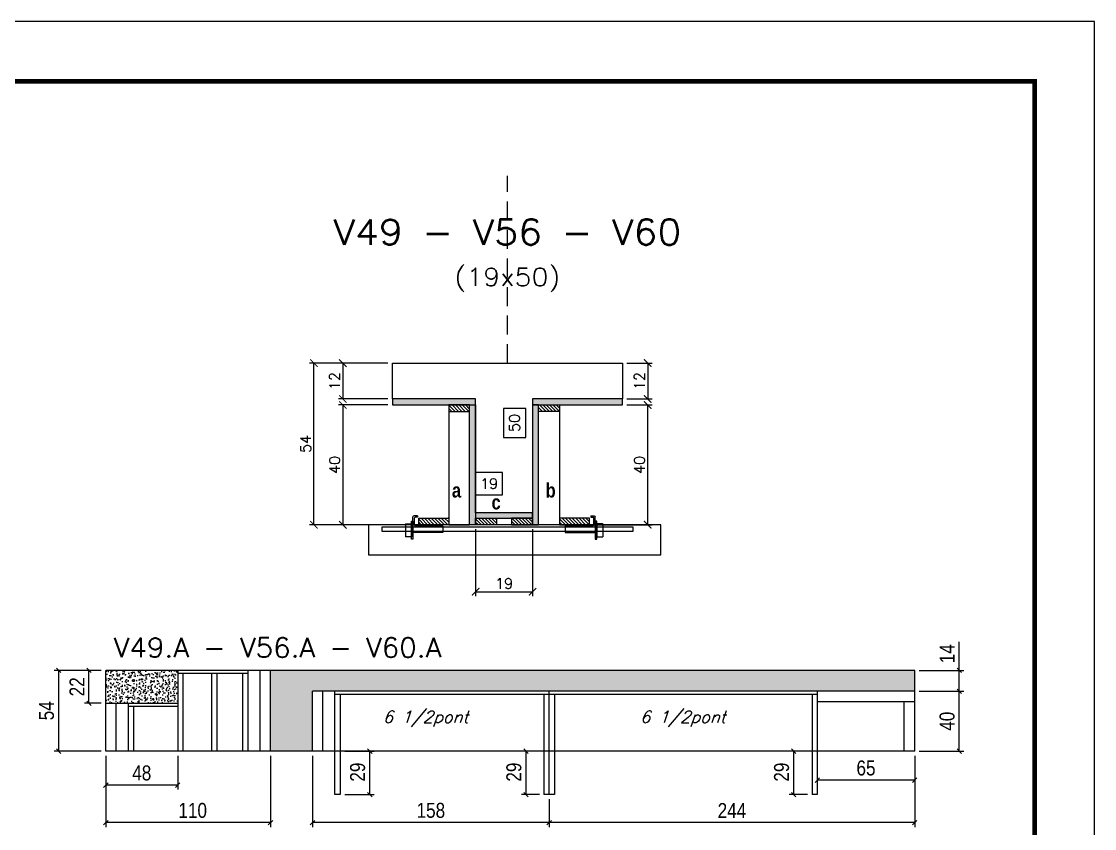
# Model space of a CAD drawing. Extents: x 0 to 6325, y 10169 to 19307.
# Drawn here: x 769 to 1485, y 11828 to 12367 of the extents above; entities that cross this region are included whole.
import ezdxf
from ezdxf.enums import TextEntityAlignment as Align

# ---------------------------------------------------------------- set-up
doc = ezdxf.new("R2010")
doc.units = 0
doc.linetypes.add('DASHED', pattern=[0.75, 0.5, -0.25])
doc.linetypes.add('HIDDEN', pattern=[9.525, 6.35, -3.175])
for name, color, linetype in [('1', 1, 'Continuous'), ('barrote', 251, 'Continuous'), ('COTA', 241, 'Continuous'), ('Cota Seção (2x)', 4, 'Continuous'), ('detalhes', 4, 'Continuous'), ('Hachura', 253, 'Continuous'), ('Painéis', 200, 'Continuous'), ('presilha', 1, 'Continuous'), ('SARR_2.2x7', 40, 'Continuous'), ('SARR_3.5x7', 81, 'Continuous'), ('texto', 7, 'Continuous'), ('Texto de Titulo', 7, 'Continuous'), ('Texto Qtd Sarr', 242, 'Continuous')]:
    doc.layers.add(name, color=color, linetype=linetype)
for name, color, linetype, lineweight in [('CONCRETO', 251, 'Continuous', 25), ('Folhas', 255, 'Continuous', 9), ('Madeira', 126, 'Continuous', 18), ('SARRAFO DE PRESSAO', 251, 'DASHED', 9), ('SCO-___-LAJ', 2, 'Continuous', 0), ('Texto Seção', 7, 'Continuous', 15)]:
    doc.layers.add(name, color=color, linetype=linetype, lineweight=lineweight)
doc.styles.add('COTA TECNICA', font='techl___.ttf', dxfattribs={"height": 10})
doc.styles.add('REGUA-120', font='ROMANS.shx', dxfattribs={"height": 15})
doc.styles.add('Romans', font='romans.shx')
doc.styles.add('TECNICA', font='techb___.ttf', dxfattribs={"height": 10})
doc.dimstyles.new('Cota Seção (2x)', dxfattribs={"dimtxt": 7, "dimasz": 5, "dimexe": 3, "dimexo": 3, "dimgap": 2, "dimtad": 3, "dimdec": 1, "dimlfac": 0.5, "dimzin": 12, "dimdsep": 46, "dimtxsty": 'Romans', "dimblk": 'ARCHTICK', "dimcen": 0, "dimclrd": 4, "dimclre": 4, "dimclrt": 1, "dimadec": 1, "dimazin": 3, "dimtfac": 1, "dimtdec": 1, "dimtmove": 0, "dimatfit": 3, "dimldrblk": 'OBLIQUE', "dimfxl": 1, "dimtolj": 1, "dimtzin": 12, "dimarcsym": 0})
doc.dimstyles.new('Cota Seção interna', dxfattribs={"dimtxt": 7, "dimasz": 6, "dimexe": 0.18, "dimexo": 2, "dimgap": -4, "dimtad": 3, "dimdec": 1, "dimlfac": 0.5, "dimzin": 12, "dimdsep": 46, "dimtxsty": 'Romans', "dimblk": 'ARCHTICK', "dimcen": 0.09, "dimse1": 1, "dimse2": 1, "dimsd1": 1, "dimsd2": 1, "dimclrd": 180, "dimclre": 5, "dimclrt": 1, "dimadec": 0, "dimazin": 3, "dimtfac": 1, "dimtdec": 1, "dimtofl": 0, "dimtmove": 0, "dimatfit": 3, "dimldrblk": 'ARCHTICK', "dimfxl": 1, "dimtolj": 1, "dimtzin": 0, "dimarcsym": 0})
doc.dimstyles.new('PAINEL', dxfattribs={"dimtxt": 10, "dimasz": 3, "dimexe": 3, "dimexo": 3, "dimgap": 3, "dimtad": 1, "dimdec": 1, "dimzin": 12, "dimdsep": 46, "dimtxsty": 'COTA TECNICA', "dimblk1": 'OBLIQUE', "dimblk2": 'OBLIQUE', "dimsah": 1, "dimcen": 0.9, "dimclrd": 4, "dimclre": 4, "dimclrt": 240, "dimadec": 1, "dimazin": 3, "dimtfac": 1, "dimtdec": 1, "dimtmove": 0, "dimatfit": 3, "dimfxl": 1, "dimtolj": 1, "dimtzin": 12, "dimarcsym": 0})
pattern_1 = [(315, (24028.4088, 3801.3004), (1.12253202, 1.12253202), [])]

# ---------------------------------------------------------------- blocks, each defined once
blk = doc.blocks.new('9999999999')
at = {"layer": 'Folhas'}
blk.add_lwpolyline([(98138.98, 34190.21), (99623.98, 34190.21), (99623.98, 35240.21), (98138.98, 35240.21)], close=True, dxfattribs=at)
at = {"layer": 'Folhas', "color": 30, "const_width": 3}
blk.add_lwpolyline([(98213.98, 34230.21), (99583.98, 34230.21), (99583.98, 35200.21), (98213.98, 35200.21)], close=True, dxfattribs=at)
blk = doc.blocks.new('titulo1')
at = {"layer": 'Defpoints', "color": 252, "linetype": 'HIDDEN', "ltscale": 2}
blk.add_line((0, 0), (0, 125), dxfattribs=at)
at = {"layer": 'Defpoints', "style": 'Romans', "oblique": 15}
blk.add_attdef('FOLHA', text='', height=10, dxfattribs=at).set_placement((0, 15.58), align=Align.MIDDLE_CENTER)
at = {"layer": 'Texto Qtd Sarr', "color": 3, "style": 'Romans', "oblique": 15}
for tag, height, p in [('TITULO', 17, (0, 71.45)), ('SEÇÃO', 12, (0, 41.55))]:
    blk.add_attdef(tag, text='', height=height, dxfattribs=at).set_placement(p, align=Align.MIDDLE_CENTER)
blk = doc.blocks.new('_ArchTick')
at = {"color": 0, "linetype": 'ByBlock', "const_width": 0.15}
blk.add_lwpolyline([(-0.5, -0.5), (0.5, 0.5)], dxfattribs=at)
blk = doc.blocks.new('*D449')
at = {"layer": 'COTA', "color": 4, "lineweight": -2, "transparency": 16777216}
for p, q in [((1172.79, 12138.94), (1189.66, 12138.94)), ((1186.66, 12138.94), (1186.66, 12114.94)), ((1172.79, 12114.94), (1189.66, 12114.94))]:
    blk.add_line(p, q, dxfattribs=at)
at = {"layer": 'Defpoints', "color": 0, "transparency": 16777216}
for p in [(1169.79, 12138.94), (1169.79, 12114.94), (1186.66, 12114.94)]:
    blk.add_point(p, dxfattribs=at)
at = {"layer": 'COTA', "color": 4, "lineweight": -2, "transparency": 16777216, "xscale": 5, "yscale": 5, "zscale": 5}
for p, rotation in [((1186.66, 12138.94), 90), ((1186.66, 12114.94), 270)]:
    blk.add_blockref('_ArchTick', p, dxfattribs=dict(at, rotation=rotation))
at = {"layer": 'COTA', "color": 1, "transparency": 16777216, "insert": (1181.16, 12126.94), "char_height": 7, "attachment_point": 5, "rotation": 90, "style": 'Romans'}
blk.add_mtext('\\A1;12', dxfattribs=at)
blk = doc.blocks.new('_Oblique')
at = {"layer": '1', "color": 0, "lineweight": -2}
blk.add_line((-0.5, -0.5), (0.5, 0.5), dxfattribs=at)
blk = doc.blocks.new('*D450')
at = {"layer": 'COTA', "color": 4, "lineweight": -2, "transparency": 16777216}
for p, q in [((1013.19, 12138.94), (960.81, 12138.94)), ((963.81, 12030.94), (963.81, 12138.94)), ((1035.19, 12030.94), (960.81, 12030.94))]:
    blk.add_line(p, q, dxfattribs=at)
at = {"layer": 'Defpoints', "color": 0, "transparency": 16777216}
for p in [(963.81, 12138.94), (1016.19, 12138.94), (1038.19, 12030.94)]:
    blk.add_point(p, dxfattribs=at)
at = {"layer": 'COTA', "color": 4, "lineweight": -2, "transparency": 16777216, "xscale": 5, "yscale": 5, "zscale": 5}
for p, rotation in [((963.81, 12138.94), 90), ((963.81, 12030.94), 270)]:
    blk.add_blockref('_ArchTick', p, dxfattribs=dict(at, rotation=rotation))
at = {"layer": 'COTA', "color": 1, "transparency": 16777216, "insert": (958.31, 12084.94), "char_height": 7, "attachment_point": 5, "rotation": 90, "style": 'Romans'}
blk.add_mtext('\\A1;54', dxfattribs=at)
blk = doc.blocks.new('*D451')
at = {"layer": 'COTA', "color": 4, "lineweight": -2, "transparency": 16777216}
for p, q in [((1172.79, 12110.94), (1189.66, 12110.94)), ((1186.66, 12030.94), (1186.66, 12110.94)), ((1146.39, 12030.94), (1189.66, 12030.94))]:
    blk.add_line(p, q, dxfattribs=at)
at = {"layer": 'Defpoints', "color": 0, "transparency": 16777216}
for p in [(1169.79, 12110.94), (1186.66, 12110.94), (1143.39, 12030.94)]:
    blk.add_point(p, dxfattribs=at)
at = {"layer": 'COTA', "color": 4, "lineweight": -2, "transparency": 16777216, "xscale": 5, "yscale": 5, "zscale": 5}
for p, rotation in [((1186.66, 12110.94), 90), ((1186.66, 12030.94), 270)]:
    blk.add_blockref('_ArchTick', p, dxfattribs=dict(at, rotation=rotation))
at = {"layer": 'COTA', "color": 1, "transparency": 16777216, "insert": (1181.16, 12070.94), "char_height": 7, "attachment_point": 5, "rotation": 90, "style": 'Romans'}
blk.add_mtext('\\A1;40', dxfattribs=at)
blk = doc.blocks.new('*D452')
at = {"layer": 'Cota Seção (2x)', "color": 180, "lineweight": -2, "transparency": 16777216}
for p, q in [((1105.29, 12108.61), (1090.29, 12108.61)), ((1090.29, 12108.61), (1090.29, 12089.28)), ((1105.29, 12089.28), (1105.29, 12108.61)), ((1090.29, 12089.28), (1105.29, 12089.28))]:
    blk.add_line(p, q, dxfattribs=at)
at = {"layer": 'Defpoints', "color": 0, "transparency": 16777216}
for p in [(1109.29, 12138.94), (1120.79, 12138.94), (1120.79, 12038.94)]:
    blk.add_point(p, dxfattribs=at)
at = {"layer": 'Cota Seção (2x)', "color": 1, "transparency": 16777216, "insert": (1097.79, 12098.94), "char_height": 7, "attachment_point": 5, "rotation": 90, "style": 'Romans'}
blk.add_mtext('\\A1;50', dxfattribs=at)
blk = doc.blocks.new('*D453')
at = {"layer": 'COTA', "color": 4, "lineweight": -2, "transparency": 16777216}
for p, q in [((1013.19, 12138.94), (980.13, 12138.94)), ((983.13, 12138.94), (983.13, 12114.94)), ((1013.19, 12114.94), (980.13, 12114.94))]:
    blk.add_line(p, q, dxfattribs=at)
at = {"layer": 'Defpoints', "color": 0, "transparency": 16777216}
for p in [(1016.19, 12138.94), (983.13, 12114.94), (1016.19, 12114.94)]:
    blk.add_point(p, dxfattribs=at)
at = {"layer": 'COTA', "color": 4, "lineweight": -2, "transparency": 16777216, "xscale": 5, "yscale": 5, "zscale": 5}
for p, rotation in [((983.13, 12138.94), 90), ((983.13, 12114.94), 270)]:
    blk.add_blockref('_ArchTick', p, dxfattribs=dict(at, rotation=rotation))
at = {"layer": 'COTA', "color": 1, "transparency": 16777216, "insert": (977.63, 12126.94), "char_height": 7, "attachment_point": 5, "rotation": 90, "style": 'Romans'}
blk.add_mtext('\\A1;12', dxfattribs=at)
blk = doc.blocks.new('*D454')
at = {"layer": 'COTA', "color": 4, "lineweight": -2, "transparency": 16777216}
for p, q in [((1013.19, 12110.94), (980.13, 12110.94)), ((983.13, 12110.94), (983.13, 12030.94)), ((1035.19, 12030.94), (980.13, 12030.94))]:
    blk.add_line(p, q, dxfattribs=at)
at = {"layer": 'Defpoints', "color": 0, "transparency": 16777216}
for p in [(1016.19, 12110.94), (983.13, 12030.94), (1038.19, 12030.94)]:
    blk.add_point(p, dxfattribs=at)
at = {"layer": 'COTA', "color": 4, "lineweight": -2, "transparency": 16777216, "xscale": 5, "yscale": 5, "zscale": 5}
for p, rotation in [((983.13, 12110.94), 90), ((983.13, 12030.94), 270)]:
    blk.add_blockref('_ArchTick', p, dxfattribs=dict(at, rotation=rotation))
at = {"layer": 'COTA', "color": 1, "transparency": 16777216, "insert": (977.63, 12070.94), "char_height": 7, "attachment_point": 5, "rotation": 90, "style": 'Romans'}
blk.add_mtext('\\A1;40', dxfattribs=at)
blk = doc.blocks.new('PRESILHA METÁLICA 1')
at = {"layer": 'presilha'}
for p, q in [((0, 13), (6, 13)), ((0, 13), (0, 0)), ((6, 15.5), (7.5, 15.5)), ((6, -2.5), (6, 15.5)), ((6, 13), (6, 0)), ((7.5, 10.6), (7.5, 19.9)), ((7.5, 15.5), (7.5, -2.5)), ((12, 21), (8.6, 21)), ((9, 11.6), (9, 18.9)), ((12, 19.5), (9.6, 19.5)), ((37.5, 11), (9.6, 11)), ((12, 21), (12, 19.5)), ((37.5, 11), (37.5, 4.1)), ((6, 0), (0, 0)), ((37.5, 4.1), (7.5, 4.1)), ((7.5, -2.5), (6, -2.5))]:
    blk.add_line(p, q, dxfattribs=at)
for centre, radius, start, end in [((8.6, 19.9), 1.14, 90, 180), ((9.6, 18.9), 0.57, 90, 180), ((9.6, 11.6), 0.57, 180, 270)]:
    blk.add_arc(centre, radius, start, end, dxfattribs=at)
blk = doc.blocks.new('*D455')
at = {"layer": 'COTA', "color": 4, "lineweight": -2, "transparency": 16777216}
for p, q in [((1071.79, 12027.94), (1071.79, 11983.22)), ((1109.79, 12027.94), (1109.79, 11983.22)), ((1071.79, 11986.22), (1109.79, 11986.22))]:
    blk.add_line(p, q, dxfattribs=at)
at = {"layer": 'Defpoints', "color": 0, "transparency": 16777216}
for p in [(1071.79, 12030.94), (1109.79, 12030.94), (1109.79, 11986.22)]:
    blk.add_point(p, dxfattribs=at)
at = {"layer": 'COTA', "color": 4, "lineweight": -2, "transparency": 16777216, "xscale": 5, "yscale": 5, "zscale": 5, "rotation": 180}
blk.add_blockref('_ArchTick', (1071.79, 11986.22), dxfattribs=at)
at = {"layer": 'COTA', "color": 4, "lineweight": -2, "transparency": 16777216, "xscale": 5, "yscale": 5, "zscale": 5}
blk.add_blockref('_ArchTick', (1109.79, 11986.22), dxfattribs=at)
at = {"layer": 'COTA', "color": 1, "transparency": 16777216, "insert": (1090.79, 11991.72), "char_height": 7, "attachment_point": 5, "style": 'Romans'}
blk.add_mtext('\\A1;19', dxfattribs=at)
blk = doc.blocks.new('*D456')
at = {"layer": 'Cota Seção (2x)', "color": 180, "lineweight": -2, "transparency": 16777216}
for p, q in [((1089.79, 12065.94), (1071.79, 12065.94)), ((1071.79, 12065.94), (1071.79, 12050.94)), ((1089.79, 12050.94), (1089.79, 12065.94)), ((1071.79, 12050.94), (1089.79, 12050.94))]:
    blk.add_line(p, q, dxfattribs=at)
at = {"layer": 'Defpoints', "color": 0, "transparency": 16777216}
for p in [(1109.79, 12046.94), (1071.79, 12030.94), (1109.79, 12030.94)]:
    blk.add_point(p, dxfattribs=at)
at = {"layer": 'Cota Seção (2x)', "color": 1, "transparency": 16777216, "insert": (1080.79, 12058.44), "char_height": 7, "attachment_point": 5, "style": 'Romans'}
blk.add_mtext('\\A1;19', dxfattribs=at)
blk = doc.blocks.new('*D457')
at = {"layer": 'COTA', "color": 4, "linetype": 'ByBlock', "lineweight": -2, "transparency": 16777216}
for p, q in [((1364.91, 11876.7), (1364.91, 11828.98)), ((1120.91, 11847.7), (1120.91, 11828.98)), ((1364.91, 11831.98), (1120.91, 11831.98))]:
    blk.add_line(p, q, dxfattribs=at)
at = {"layer": 'Defpoints', "color": 0, "linetype": 'ByBlock', "transparency": 16777216}
for p in [(1364.91, 11879.7), (1120.91, 11850.7), (1120.91, 11831.98)]:
    blk.add_point(p, dxfattribs=at)
at = {"layer": 'COTA', "color": 4, "linetype": 'ByBlock', "lineweight": -2, "transparency": 16777216, "xscale": 3, "yscale": 3, "zscale": 3, "rotation": 180}
blk.add_blockref('_Oblique', (1120.91, 11831.98), dxfattribs=at)
at = {"layer": 'COTA', "color": 4, "linetype": 'ByBlock', "lineweight": -2, "transparency": 16777216, "xscale": 3, "yscale": 3, "zscale": 3}
blk.add_blockref('_Oblique', (1364.91, 11831.98), dxfattribs=at)
at = {"layer": 'COTA', "color": 240, "linetype": 'ByBlock', "transparency": 16777216, "insert": (1242.91, 11840.05), "char_height": 10, "attachment_point": 5, "style": 'COTA TECNICA'}
blk.add_mtext('\\A1;244', dxfattribs=at)
blk = doc.blocks.new('*D458')
at = {"layer": 'COTA', "color": 4, "linetype": 'ByBlock', "lineweight": -2, "transparency": 16777216}
for p, q in [((962.88, 11876.7), (962.88, 11828.98)), ((1120.91, 11847.7), (1120.91, 11828.98)), ((1120.91, 11831.98), (962.88, 11831.98))]:
    blk.add_line(p, q, dxfattribs=at)
at = {"layer": 'Defpoints', "color": 0, "linetype": 'ByBlock', "transparency": 16777216}
for p in [(962.88, 11879.7), (1120.91, 11850.7), (962.88, 11831.98)]:
    blk.add_point(p, dxfattribs=at)
at = {"layer": 'COTA', "color": 4, "linetype": 'ByBlock', "lineweight": -2, "transparency": 16777216, "xscale": 3, "yscale": 3, "zscale": 3, "rotation": 180}
blk.add_blockref('_Oblique', (962.88, 11831.98), dxfattribs=at)
at = {"layer": 'COTA', "color": 4, "linetype": 'ByBlock', "lineweight": -2, "transparency": 16777216, "xscale": 3, "yscale": 3, "zscale": 3}
blk.add_blockref('_Oblique', (1120.91, 11831.98), dxfattribs=at)
at = {"layer": 'COTA', "color": 240, "linetype": 'ByBlock', "transparency": 16777216, "insert": (1041.89, 11840.11), "char_height": 10, "width": 210.731, "attachment_point": 5, "style": 'COTA TECNICA'}
blk.add_mtext('\\A1;158', dxfattribs=at)
blk = doc.blocks.new('*D459')
at = {"layer": 'COTA', "color": 4, "lineweight": -2, "transparency": 16777216}
for p, q in [((824.88, 11873.01), (824.88, 11828.98)), ((934.88, 11876.7), (934.88, 11828.98)), ((934.88, 11831.98), (824.88, 11831.98))]:
    blk.add_line(p, q, dxfattribs=at)
at = {"layer": 'Defpoints', "color": 0, "transparency": 16777216}
for p in [(934.88, 11879.7), (824.88, 11876.01), (824.88, 11831.98)]:
    blk.add_point(p, dxfattribs=at)
at = {"layer": 'COTA', "color": 4, "lineweight": -2, "transparency": 16777216, "xscale": 3, "yscale": 3, "zscale": 3, "rotation": 180}
blk.add_blockref('_Oblique', (824.88, 11831.98), dxfattribs=at)
at = {"layer": 'COTA', "color": 4, "lineweight": -2, "transparency": 16777216, "xscale": 3, "yscale": 3, "zscale": 3}
blk.add_blockref('_Oblique', (934.88, 11831.98), dxfattribs=at)
at = {"layer": 'COTA', "color": 240, "transparency": 16777216, "insert": (882.88, 11840.08), "char_height": 10, "attachment_point": 5, "style": 'COTA TECNICA'}
blk.add_mtext('\\A1;110', dxfattribs=at)
blk = doc.blocks.new('*D925')
at = {"layer": 'COTA', "color": 4, "lineweight": -2, "transparency": 16777216}
for p, q in [((824.88, 11876.7), (824.88, 11854.02)), ((872.88, 11876.7), (872.88, 11854.02)), ((872.88, 11857.02), (824.88, 11857.02))]:
    blk.add_line(p, q, dxfattribs=at)
at = {"layer": 'Defpoints', "color": 0, "transparency": 16777216}
for p in [(824.88, 11879.7), (872.88, 11879.7), (824.88, 11857.02)]:
    blk.add_point(p, dxfattribs=at)
at = {"layer": 'COTA', "color": 4, "lineweight": -2, "transparency": 16777216, "xscale": 3, "yscale": 3, "zscale": 3, "rotation": 180}
blk.add_blockref('_Oblique', (824.88, 11857.02), dxfattribs=at)
at = {"layer": 'COTA', "color": 4, "lineweight": -2, "transparency": 16777216, "xscale": 3, "yscale": 3, "zscale": 3}
blk.add_blockref('_Oblique', (872.88, 11857.02), dxfattribs=at)
at = {"layer": 'COTA', "color": 240, "transparency": 16777216, "insert": (848.88, 11865.11), "char_height": 10, "attachment_point": 5, "style": 'COTA TECNICA'}
blk.add_mtext('\\A1;48', dxfattribs=at)
blk = doc.blocks.new('*D926')
at = {"layer": 'COTA', "color": 4, "lineweight": -2, "transparency": 16777216}
for p, q in [((1114.41, 11879.7), (1102.45, 11879.7)), ((1105.45, 11850.7), (1105.45, 11879.7)), ((1114.41, 11850.7), (1102.45, 11850.7))]:
    blk.add_line(p, q, dxfattribs=at)
at = {"layer": 'Defpoints', "color": 0, "transparency": 16777216}
for p in [(1105.45, 11879.7), (1117.41, 11879.7), (1117.41, 11850.7)]:
    blk.add_point(p, dxfattribs=at)
at = {"layer": 'COTA', "color": 4, "lineweight": -2, "transparency": 16777216, "xscale": 3, "yscale": 3, "zscale": 3}
for p, rotation in [((1105.45, 11879.7), 90), ((1105.45, 11850.7), 270)]:
    blk.add_blockref('_Oblique', p, dxfattribs=dict(at, rotation=rotation))
at = {"layer": 'COTA', "color": 240, "transparency": 16777216, "insert": (1097.36, 11865.7), "char_height": 10, "attachment_point": 5, "rotation": 90, "style": 'COTA TECNICA'}
blk.add_mtext('\\A1;29', dxfattribs=at)
blk = doc.blocks.new('*D927')
at = {"layer": 'COTA', "color": 4, "lineweight": -2, "transparency": 16777216}
for p, q in [((984.38, 11879.7), (1004.13, 11879.7)), ((1001.13, 11850.7), (1001.13, 11879.7)), ((984.38, 11850.7), (1004.13, 11850.7))]:
    blk.add_line(p, q, dxfattribs=at)
at = {"layer": 'Defpoints', "color": 0, "transparency": 16777216}
for p in [(981.38, 11879.7), (1001.13, 11879.7), (981.38, 11850.7)]:
    blk.add_point(p, dxfattribs=at)
at = {"layer": 'COTA', "color": 4, "lineweight": -2, "transparency": 16777216, "xscale": 3, "yscale": 3, "zscale": 3}
for p, rotation in [((1001.13, 11879.7), 90), ((1001.13, 11850.7), 270)]:
    blk.add_blockref('_Oblique', p, dxfattribs=dict(at, rotation=rotation))
at = {"layer": 'COTA', "color": 240, "transparency": 16777216, "insert": (993.04, 11865.7), "char_height": 10, "attachment_point": 5, "rotation": 90, "style": 'COTA TECNICA'}
blk.add_mtext('\\A1;29', dxfattribs=at)
blk = doc.blocks.new('*D928')
at = {"layer": 'COTA', "color": 4, "lineweight": -2, "transparency": 16777216}
for p, q in [((1293.41, 11879.7), (1281.16, 11879.7)), ((1284.16, 11850.7), (1284.16, 11879.7)), ((1293.41, 11850.7), (1281.16, 11850.7))]:
    blk.add_line(p, q, dxfattribs=at)
at = {"layer": 'Defpoints', "color": 0, "transparency": 16777216}
for p in [(1284.16, 11879.7), (1296.41, 11879.7), (1296.41, 11850.7)]:
    blk.add_point(p, dxfattribs=at)
at = {"layer": 'COTA', "color": 4, "lineweight": -2, "transparency": 16777216, "xscale": 3, "yscale": 3, "zscale": 3}
for p, rotation in [((1284.16, 11879.7), 90), ((1284.16, 11850.7), 270)]:
    blk.add_blockref('_Oblique', p, dxfattribs=dict(at, rotation=rotation))
at = {"layer": 'COTA', "color": 240, "transparency": 16777216, "insert": (1276.08, 11865.7), "char_height": 10, "attachment_point": 5, "rotation": 90, "style": 'COTA TECNICA'}
blk.add_mtext('\\A1;29', dxfattribs=at)
blk = doc.blocks.new('*D929')
at = {"layer": 'COTA', "color": 4, "lineweight": -2, "transparency": 16777216}
for p, q in [((1299.91, 11876.7), (1299.91, 11857.3)), ((1364.91, 11876.7), (1364.91, 11857.3)), ((1364.91, 11860.3), (1299.91, 11860.3))]:
    blk.add_line(p, q, dxfattribs=at)
at = {"layer": 'Defpoints', "color": 0, "transparency": 16777216}
for p in [(1299.91, 11879.7), (1364.91, 11879.7), (1299.91, 11860.3)]:
    blk.add_point(p, dxfattribs=at)
at = {"layer": 'COTA', "color": 4, "lineweight": -2, "transparency": 16777216, "xscale": 3, "yscale": 3, "zscale": 3, "rotation": 180}
blk.add_blockref('_Oblique', (1299.91, 11860.3), dxfattribs=at)
at = {"layer": 'COTA', "color": 4, "lineweight": -2, "transparency": 16777216, "xscale": 3, "yscale": 3, "zscale": 3}
blk.add_blockref('_Oblique', (1364.91, 11860.3), dxfattribs=at)
at = {"layer": 'COTA', "color": 240, "transparency": 16777216, "insert": (1332.41, 11868.41), "char_height": 10, "attachment_point": 5, "style": 'COTA TECNICA'}
blk.add_mtext('\\A1;65', dxfattribs=at)
blk = doc.blocks.new('*D903')
at = {"layer": 'COTA', "color": 4, "lineweight": -2, "transparency": 16777216}
for p, q in [((1367.91, 11919.7), (1397.69, 11919.7)), ((1394.69, 11879.7), (1394.69, 11919.7)), ((1367.91, 11879.7), (1397.69, 11879.7))]:
    blk.add_line(p, q, dxfattribs=at)
at = {"layer": 'Defpoints', "color": 0, "transparency": 16777216}
for p in [(1364.91, 11919.7), (1394.69, 11919.7), (1364.91, 11879.7)]:
    blk.add_point(p, dxfattribs=at)
at = {"layer": 'COTA', "color": 4, "lineweight": -2, "transparency": 16777216, "xscale": 3, "yscale": 3, "zscale": 3}
for p, rotation in [((1394.69, 11919.7), 90), ((1394.69, 11879.7), 270)]:
    blk.add_blockref('_Oblique', p, dxfattribs=dict(at, rotation=rotation))
at = {"layer": 'COTA', "color": 240, "transparency": 16777216, "insert": (1386.59, 11899.7), "char_height": 10, "attachment_point": 5, "rotation": 90, "style": 'COTA TECNICA'}
blk.add_mtext('\\A1;40', dxfattribs=at)
blk = doc.blocks.new('*D904')
at = {"layer": 'COTA', "color": 4, "lineweight": -2, "transparency": 16777216}
for p, q in [((1394.69, 11933.7), (1394.69, 11952.82)), ((1367.91, 11933.7), (1397.69, 11933.7)), ((1394.69, 11919.7), (1394.69, 11933.7)), ((1367.91, 11919.7), (1397.69, 11919.7))]:
    blk.add_line(p, q, dxfattribs=at)
at = {"layer": 'Defpoints', "color": 0, "transparency": 16777216}
for p in [(1364.91, 11933.7), (1394.69, 11933.7), (1364.91, 11919.7)]:
    blk.add_point(p, dxfattribs=at)
at = {"layer": 'COTA', "color": 4, "lineweight": -2, "transparency": 16777216, "xscale": 3, "yscale": 3, "zscale": 3}
for p, rotation in [((1394.69, 11933.7), 90), ((1394.69, 11919.7), 270)]:
    blk.add_blockref('_Oblique', p, dxfattribs=dict(at, rotation=rotation))
at = {"layer": 'COTA', "color": 240, "transparency": 16777216, "insert": (1386.62, 11944.76), "char_height": 10, "attachment_point": 5, "rotation": 90, "style": 'COTA TECNICA'}
blk.add_mtext('\\A1;14', dxfattribs=at)
blk = doc.blocks.new('*D918')
at = {"layer": 'COTA', "color": 4, "lineweight": -2, "transparency": 16777216}
for p, q in [((821.88, 11933.7), (790.43, 11933.7)), ((793.43, 11879.7), (793.43, 11933.7)), ((821.88, 11879.7), (790.43, 11879.7))]:
    blk.add_line(p, q, dxfattribs=at)
at = {"layer": 'Defpoints', "color": 0, "transparency": 16777216}
for p in [(793.43, 11933.7), (824.88, 11933.7), (824.88, 11879.7)]:
    blk.add_point(p, dxfattribs=at)
at = {"layer": 'COTA', "color": 4, "lineweight": -2, "transparency": 16777216, "xscale": 3, "yscale": 3, "zscale": 3}
for p, rotation in [((793.43, 11933.7), 90), ((793.43, 11879.7), 270)]:
    blk.add_blockref('_Oblique', p, dxfattribs=dict(at, rotation=rotation))
at = {"layer": 'COTA', "color": 240, "transparency": 16777216, "insert": (785.32, 11906.7), "char_height": 10, "attachment_point": 5, "rotation": 90, "style": 'COTA TECNICA'}
blk.add_mtext('\\A1;54', dxfattribs=at)
blk = doc.blocks.new('*D919')
at = {"layer": 'COTA', "color": 4, "lineweight": -2, "transparency": 16777216}
for p, q in [((821.88, 11933.7), (810.64, 11933.7)), ((813.64, 11911.7), (813.64, 11933.7)), ((821.88, 11911.7), (810.64, 11911.7))]:
    blk.add_line(p, q, dxfattribs=at)
at = {"layer": 'Defpoints', "color": 0, "transparency": 16777216}
for p in [(813.64, 11933.7), (824.88, 11933.7), (824.88, 11911.7)]:
    blk.add_point(p, dxfattribs=at)
at = {"layer": 'COTA', "color": 4, "lineweight": -2, "transparency": 16777216, "xscale": 3, "yscale": 3, "zscale": 3}
for p, rotation in [((813.64, 11933.7), 90), ((813.64, 11911.7), 270)]:
    blk.add_blockref('_Oblique', p, dxfattribs=dict(at, rotation=rotation))
at = {"layer": 'COTA', "color": 240, "transparency": 16777216, "insert": (805.64, 11922.7), "char_height": 10, "attachment_point": 5, "rotation": 90, "style": 'COTA TECNICA'}
blk.add_mtext('\\A1;22', dxfattribs=at)

msp = doc.modelspace()

# ---------------------------------------------------------------- hatches: boundary and pattern name
at = {"layer": 'COTA'}
h = msp.add_hatch(dxfattribs=at)
h.set_pattern_fill('AR-CONC', color=241, scale=0.03)
h.paths.add_polyline_path([(872.88, 11911.7), (872.88, 11933.7), (824.88, 11933.7), (824.88, 11911.7)])
h = msp.add_hatch(dxfattribs=at)
h.set_pattern_fill('AR-CONC', color=241, scale=0.03)
h.paths.add_polyline_path([(934.88, 11933.7), (934.88, 11879.7), (962.88, 11879.7), (962.88, 11919.7), (1364.91, 11919.7), (1364.91, 11933.7)])
at = {"layer": 'Hachura'}
h = msp.add_hatch(color=256, dxfattribs=at)
h.dxf.hatch_style = 1
h.paths.add_polyline_path([(1071.79, 12110.94), (1071.79, 12114.94), (1016.19, 12114.94), (1016.19, 12110.94)])
h = msp.add_hatch(color=256, dxfattribs=at)
h.dxf.hatch_style = 1
h.paths.add_polyline_path([(1113.79, 12114.94), (1109.79, 12114.94), (1109.79, 12030.94), (1113.79, 12030.94)])
h = msp.add_hatch(color=256, dxfattribs=at)
h.dxf.hatch_style = 1
h.paths.add_polyline_path([(1169.79, 12110.94), (1169.79, 12114.94), (1109.79, 12114.94), (1109.79, 12110.94)])
h = msp.add_hatch(dxfattribs=at)
h.set_pattern_fill('ANSI31', color=256, scale=0.5, angle=270, style=0)
h.set_pattern_definition([(315, (24028.4088, 3803.3004), (1.12253202, 1.12253202), [])])
h.paths.add_polyline_path([(1067.79, 12106.54), (1067.79, 12110.94), (1053.79, 12110.94), (1053.79, 12106.54)])
h = msp.add_hatch(color=256, dxfattribs=at)
h.dxf.hatch_style = 1
h.paths.add_polyline_path([(1067.79, 12110.94), (1071.79, 12110.94), (1071.79, 12030.94), (1067.79, 12030.94)])
h = msp.add_hatch(dxfattribs=at)
h.set_pattern_fill('ANSI31', color=256, scale=0.5, angle=270, style=0)
h.set_pattern_definition([(315, (24028.4088, 3803.3004), (1.12253202, 1.12253202), [])])
h.paths.add_polyline_path([(1113.79, 12106.54), (1113.79, 12110.94), (1127.79, 12110.94), (1127.79, 12106.54)])
h = msp.add_hatch(color=256, dxfattribs=at)
h.dxf.hatch_style = 1
h.paths.add_polyline_path([(1109.79, 12035.34), (1109.79, 12038.94), (1071.79, 12038.94), (1071.79, 12035.34)])
h = msp.add_hatch(dxfattribs=at)
h.set_pattern_fill('ANSI31', color=256, scale=0.5, angle=270, style=0)
h.set_pattern_definition([(315, (24028.4088, 3801.3004), (1.12253202, 1.12253202), [])])
h.paths.add_polyline_path([(1033.79, 12030.94), (1033.79, 12035.34), (1053.79, 12035.34), (1053.79, 12030.94)])
h = msp.add_hatch(dxfattribs=at)
h.set_pattern_fill('ANSI31', color=256, scale=0.5, angle=270, style=0)
h.set_pattern_definition(pattern_1)
h.paths.add_polyline_path([(1071.79, 12030.94), (1071.79, 12035.34), (1085.79, 12035.34), (1085.79, 12030.94)])
h = msp.add_hatch(dxfattribs=at)
h.set_pattern_fill('ANSI31', color=256, scale=0.5, angle=270, style=0)
h.set_pattern_definition(pattern_1)
h.paths.add_polyline_path([(1109.79, 12030.94), (1109.79, 12035.34), (1095.79, 12035.34), (1095.79, 12030.94)])
h = msp.add_hatch(dxfattribs=at)
h.set_pattern_fill('ANSI31', color=256, scale=0.5, angle=270, style=0)
h.set_pattern_definition(pattern_1)
h.paths.add_polyline_path([(1147.79, 12030.94), (1147.79, 12035.34), (1127.79, 12035.34), (1127.79, 12030.94)])

# ---------------------------------------------------------------- linework, layer by layer
at = {"layer": 'barrote'}
msp.add_lwpolyline([(1000.33, 12010.94), (1195.52, 12010.94), (1195.52, 12030.94), (1000.33, 12030.94)], close=True, dxfattribs=at)
at = {"layer": 'CONCRETO'}
msp.add_lwpolyline([(1016.19, 12114.94), (1016.19, 12138.94), (1169.79, 12138.94), (1169.79, 12114.94), (1109.79, 12114.94), (1109.79, 12038.94), (1071.79, 12038.94), (1071.79, 12114.94)], close=True, dxfattribs=at)
at = {"layer": 'COTA'}
for p, q in [((872.88, 11933.7), (824.88, 11933.7)), ((824.88, 11911.7), (824.88, 11933.7)), ((1364.91, 11933.7), (934.88, 11933.7)), ((1364.91, 11919.7), (1364.91, 11933.7)), ((872.88, 11911.7), (872.88, 11879.7)), ((962.88, 11879.7), (934.88, 11879.7)), ((981.38, 11850.7), (977.88, 11850.7)), ((1124.41, 11850.7), (1117.41, 11850.7))]:
    msp.add_line(p, q, dxfattribs=at)
at = {"layer": 'Madeira'}
for points in [[(1067.79, 12106.54), (1067.79, 12110.94), (1053.79, 12110.94), (1053.79, 12106.54)], [(1067.79, 12110.94), (1053.79, 12110.94), (1053.79, 12030.94), (1067.79, 12030.94)], [(1113.79, 12106.54), (1113.79, 12110.94), (1127.79, 12110.94), (1127.79, 12106.54)], [(1113.79, 12110.94), (1127.79, 12110.94), (1127.79, 12030.94), (1113.79, 12030.94)], [(1033.79, 12030.94), (1033.79, 12035.34), (1053.79, 12035.34), (1053.79, 12030.94)], [(1071.79, 12030.94), (1071.79, 12035.34), (1085.79, 12035.34), (1085.79, 12030.94)], [(1109.79, 12030.94), (1109.79, 12035.34), (1095.79, 12035.34), (1095.79, 12030.94)], [(1147.79, 12030.94), (1147.79, 12035.34), (1127.79, 12035.34), (1127.79, 12030.94)]]:
    msp.add_lwpolyline(points, close=True, dxfattribs=at)
at = {"layer": 'Painéis', "linetype": 'ByBlock'}
for p, q in [((934.88, 11933.7), (872.88, 11933.7)), ((872.88, 11933.7), (872.88, 11911.7)), ((934.88, 11879.7), (934.88, 11933.7)), ((1364.91, 11919.7), (962.88, 11919.7)), ((962.88, 11879.7), (962.88, 11919.7)), ((1120.91, 11850.7), (1120.91, 11919.7)), ((1364.91, 11879.7), (1364.91, 11919.7)), ((824.88, 11879.7), (824.88, 11911.7)), ((824.88, 11911.7), (872.88, 11911.7)), ((934.88, 11879.7), (824.88, 11879.7)), ((1364.91, 11879.7), (962.88, 11879.7))]:
    msp.add_line(p, q, dxfattribs=at)
at = {"layer": 'Painéis'}
for points in [[(1071.79, 12110.94), (1071.79, 12114.94), (1016.19, 12114.94), (1016.19, 12110.94)], [(1169.79, 12110.94), (1169.79, 12114.94), (1109.79, 12114.94), (1109.79, 12110.94)], [(1067.79, 12110.94), (1071.79, 12110.94), (1071.79, 12030.94), (1067.79, 12030.94)], [(1113.79, 12110.94), (1109.79, 12110.94), (1109.79, 12030.94), (1113.79, 12030.94)], [(1109.79, 12035.34), (1109.79, 12038.94), (1071.79, 12038.94), (1071.79, 12035.34)]]:
    msp.add_lwpolyline(points, close=True, dxfattribs=at)
at = {"layer": 'SARR_2.2x7', "linetype": 'Continuous'}
for p, q in [((919.88, 11931.5), (872.88, 11931.5)), ((927.88, 11879.7), (927.88, 11933.7)), ((969.88, 11879.7), (969.88, 11919.7)), ((1120.91, 11917.5), (977.88, 11917.5)), ((1299.91, 11917.5), (1120.91, 11917.5)), ((831.88, 11879.7), (831.88, 11911.7)), ((872.88, 11909.5), (839.88, 11909.5)), ((1364.91, 11912.7), (1299.91, 11912.7)), ((1357.91, 11879.7), (1357.91, 11912.7))]:
    msp.add_line(p, q, dxfattribs=at)
at = {"layer": 'SARR_3.5x7'}
for p, q in [((876.38, 11931.5), (876.38, 11879.7)), ((895.48, 11931.5), (895.48, 11879.7)), ((898.98, 11931.5), (898.98, 11879.7)), ((916.38, 11879.7), (916.38, 11931.5)), ((919.88, 11879.7), (919.88, 11933.7)), ((977.88, 11850.7), (977.88, 11919.7)), ((981.38, 11917.5), (981.38, 11850.7)), ((1117.41, 11917.5), (1117.41, 11850.7)), ((1124.41, 11917.5), (1124.41, 11850.7)), ((1296.41, 11917.5), (1296.41, 11850.7)), ((1299.91, 11919.7), (1299.91, 11850.7)), ((839.88, 11911.7), (839.88, 11879.7)), ((843.38, 11909.5), (843.38, 11879.7)), ((843.38, 11879.7), (839.88, 11879.7)), ((1299.91, 11850.7), (1296.41, 11850.7))]:
    msp.add_line(p, q, dxfattribs=at)
at = {"layer": 'SCO-___-LAJ', "color": 1}
msp.add_lwpolyline([(1009.34, 12029.61), (1176.64, 12029.61), (1176.64, 12026.41), (1009.34, 12026.41)], close=True, dxfattribs=at)

# ---------------------------------------------------------------- block references
at = {"layer": 'presilha', "yscale": 0.6666666666666666, "zscale": 0.6666666666666666}
for p, xscale in [((1024.92, 12022.98), 0.6666666666666666), ((1156.66, 12022.98), -0.6666666666666666)]:
    msp.add_blockref('PRESILHA METÁLICA 1', p, dxfattribs=dict(at, xscale=xscale))
at = {"layer": 'SARRAFO DE PRESSAO', "color": 6, "linetype": 'ByBlock'}
msp.add_blockref('9999999999', (-98138.98, -22873.08), dxfattribs=at)
at = {"layer": 'Texto Seção'}
ref = msp.add_blockref('titulo1', (1092.99, 12138.94), dxfattribs=at)
ref.add_attrib('TITULO', 'V49 - V56 - V60', dxfattribs={"layer": 'Texto de Titulo', "color": 7, "height": 17, "style": 'Romans', "width": 1.1}).set_placement((1092.99, 12226.44), align=Align.MIDDLE_CENTER)
ref.add_attrib('SEÇÃO', '(19x50)', dxfattribs={"layer": 'Texto de Titulo', "color": 7, "height": 12, "style": 'Romans', "width": 1.1}).set_placement((1092.99, 12196.44), align=Align.MIDDLE_CENTER)

# ---------------------------------------------------------------- texts
at = {"layer": 'detalhes', "style": 'TECNICA'}
for s, p in [('b', (1118.5, 12049.13)), ('a', (1055.96, 12049.14)), ('c', (1082.39, 12041.18))]:
    msp.add_text(s, height=9.6, dxfattribs=at).set_placement(p)
at = {"layer": 'texto', "color": 2, "char_height": 8, "attachment_point": 5, "style": 'Romans'}
for insert in [(1038.32, 11901.28), (1210.09, 11901.28)]:
    msp.add_mtext('{\\Q19;\\C256;6 1/2pont}', dxfattribs=dict(at, insert=insert))
at = {"layer": 'Texto Seção', "style": 'REGUA-120', "width": 1.05}
msp.add_text('V49.A - V56.A - V60.A', height=13, dxfattribs=at).set_placement((830.11, 11942.43))

# ---------------------------------------------------------------- dimensions: what is measured, and where the dimension line sits
at = {"layer": 'COTA'}
for base, p1, p2, angle, dimstyle, picture, middle in [((963.81, 12138.94), (1038.19, 12030.94), (1016.19, 12138.94), 90, 'Cota Seção (2x)', '*D450', (958.31, 12084.94)), ((983.13, 12114.94), (1016.19, 12138.94), (1016.19, 12114.94), 90, 'Cota Seção (2x)', '*D453', (977.63, 12126.94)), ((1186.66, 12114.94), (1169.79, 12138.94), (1169.79, 12114.94), 90, 'Cota Seção (2x)', '*D449', (1181.16, 12126.94)), ((983.13, 12030.94), (1016.19, 12110.94), (1038.19, 12030.94), 90, 'Cota Seção (2x)', '*D454', (977.63, 12070.94)), ((1186.66, 12110.94), (1143.39, 12030.94), (1169.79, 12110.94), 90, 'Cota Seção (2x)', '*D451', (1181.16, 12070.94)), ((1394.69, 11933.7), (1364.91, 11919.7), (1364.91, 11933.7), 90, 'PAINEL', '*D904', (1386.62, 11944.76)), ((793.43, 11933.7), (824.88, 11879.7), (824.88, 11933.7), 90, 'PAINEL', '*D918', (785.32, 11906.7)), ((813.64, 11933.7), (824.88, 11911.7), (824.88, 11933.7), 90, 'PAINEL', '*D919', (805.64, 11922.7)), ((1394.69, 11919.7), (1364.91, 11879.7), (1364.91, 11919.7), 90, 'PAINEL', '*D903', (1386.59, 11899.7)), ((824.88, 11857.02), (872.88, 11879.7), (824.88, 11879.7), 180, 'PAINEL', '*D925', (848.88, 11865.11)), ((1299.91, 11860.3), (1364.91, 11879.7), (1299.91, 11879.7), 180, 'PAINEL', '*D929', (1332.41, 11868.41))]:
    dim = msp.add_linear_dim(base=base, p1=p1, p2=p2, angle=angle, dimstyle=dimstyle, dxfattribs=at)
    dim.commit()
    dim.dimension.update_dxf_attribs({"geometry": picture, "text_midpoint": middle})
dim = msp.add_linear_dim(base=(1109.79, 11986.22), p1=(1071.79, 12030.94), p2=(1109.79, 12030.94), dimstyle='Cota Seção (2x)', dxfattribs=at)
dim.commit()
dim.dimension.update_dxf_attribs({"geometry": '*D455', "text_midpoint": (1090.79, 11991.72)})
for base, p1, p2, angle, picture, middle in [((824.88, 11831.98), (934.88, 11879.7), (824.88, 11876.01), 180, '*D459', (882.88, 11831.98)), ((1001.13, 11879.7), (981.38, 11850.7), (981.38, 11879.7), 90, '*D927', (1001.13, 11865.7)), ((1105.45, 11879.7), (1117.41, 11850.7), (1117.41, 11879.7), 90, '*D926', (1105.45, 11865.7)), ((1284.16, 11879.7), (1296.41, 11850.7), (1296.41, 11879.7), 90, '*D928', (1284.16, 11865.7))]:
    dim = msp.add_linear_dim(base=base, p1=p1, p2=p2, angle=angle, dimstyle='PAINEL', dxfattribs=at)
    dim.commit()
    dim.dimension.update_dxf_attribs({"geometry": picture, "text_midpoint": middle, "dimtype": 160})
at = {"layer": 'COTA', "linetype": 'ByBlock'}
dim = msp.add_linear_dim(base=(962.88, 11831.98), p1=(1120.91, 11850.7), p2=(962.88, 11879.7), angle=180, dimstyle='PAINEL', override={"dimtmove": 1}, dxfattribs=at)
dim.commit()
dim.dimension.update_dxf_attribs({"geometry": '*D458', "text_midpoint": (1041.89, 11840.11)})
dim = msp.add_linear_dim(base=(1120.91, 11831.98), p1=(1364.91, 11879.7), p2=(1120.91, 11850.7), angle=180, dimstyle='PAINEL', dxfattribs=at)
dim.commit()
dim.dimension.update_dxf_attribs({"geometry": '*D457', "text_midpoint": (1242.91, 11840.05)})
at = {"layer": 'Cota Seção (2x)'}
dim = msp.add_linear_dim(base=(1109.29, 12138.94), p1=(1120.79, 12038.94), p2=(1120.79, 12138.94), angle=90, dimstyle='Cota Seção interna', dxfattribs=at)
dim.commit()
dim.dimension.update_dxf_attribs({"geometry": '*D452', "text_midpoint": (1109.29, 12098.94), "dimtype": 160})
dim = msp.add_linear_dim(base=(1109.79, 12046.94), p1=(1071.79, 12030.94), p2=(1109.79, 12030.94), dimstyle='Cota Seção interna', dxfattribs=at)
dim.commit()
dim.dimension.update_dxf_attribs({"geometry": '*D456', "text_midpoint": (1080.79, 12046.94), "dimtype": 160})

doc.saveas('drawing.dxf')
